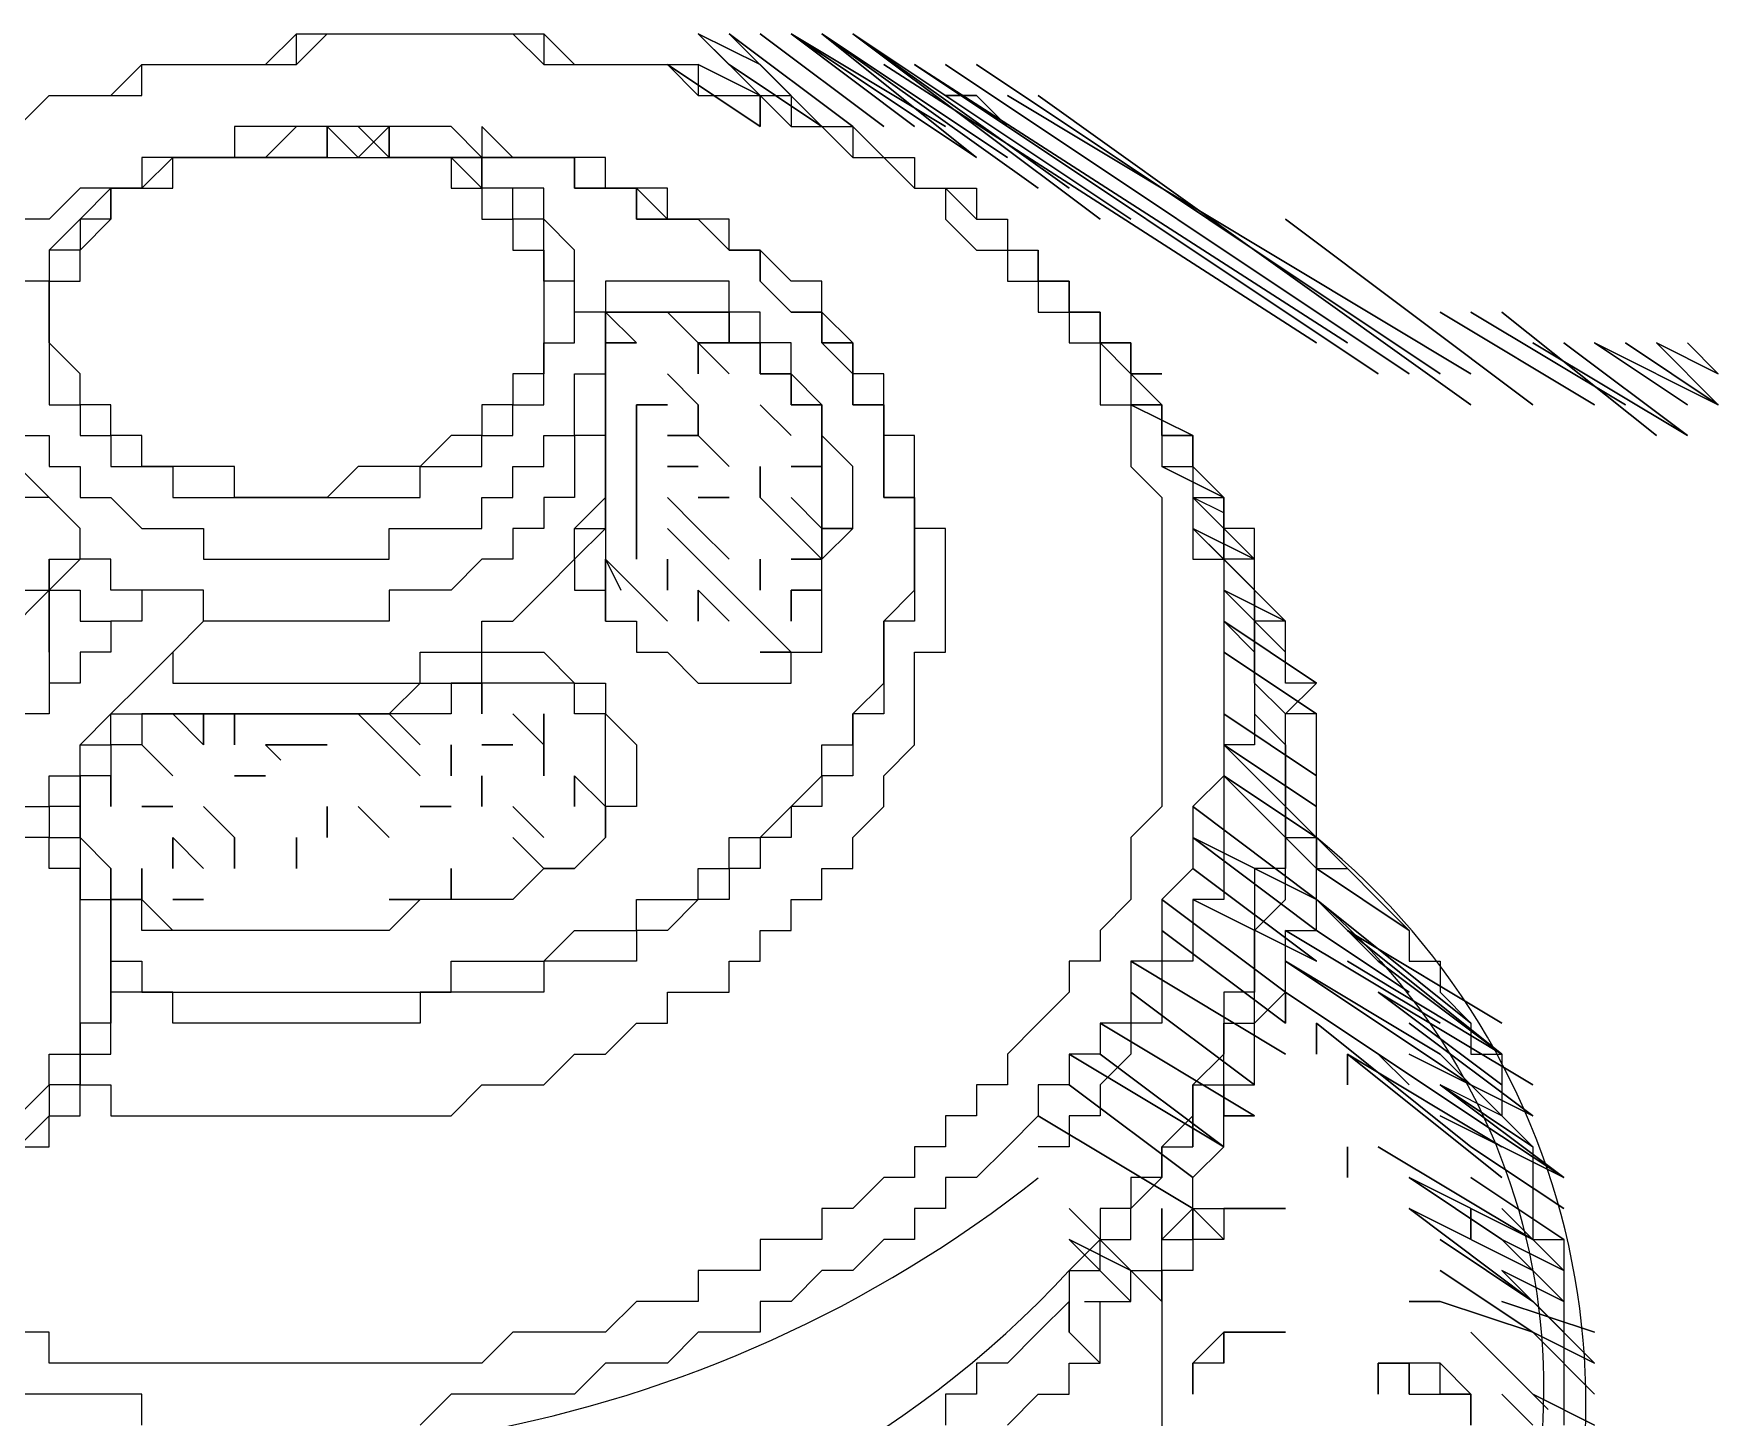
# Model space of a CAD drawing. Header units: millimetres. Extents: x 3050 to 430575, y -569542 to 36130.
# Drawn here: x 313782 to 313878.8, y -471153.7 to -471074.2 of the extents above; entities that cross this region are included whole.
import ezdxf

# ---------------------------------------------------------------- set-up
doc = ezdxf.new("R2010")
doc.units = ezdxf.units.MM
doc.layers.add('PDF _Геометрия', color=7, linetype='Continuous')

# ---------------------------------------------------------------- blocks, each defined once
blk = doc.blocks.new('ТХ3 4 этаж')
at = {"layer": 'PDF _Геометрия', "color": 5, "lineweight": 0}
for points in [[(44029.76, -58110.49), (44033.32, -58106.93), (44036.87, -58106.93), (44040.42, -58106.93), (44043.97, -58106.93), (44043.97, -58103.38), (44047.52, -58103.38), (44051.07, -58103.38), (44054.63, -58103.38), (44058.18, -58103.38), (44061.73, -58103.38), (44061.73, -58099.83), (44065.28, -58099.83), (44068.83, -58099.83), (44072.38, -58099.83), (44075.94, -58099.83), (44079.49, -58099.83), (44083.04, -58099.83), (44086.59, -58099.83), (44090.14, -58099.83), (44090.14, -58103.38), (44093.69, -58103.38), (44097.25, -58103.38), (44100.8, -58103.38), (44104.35, -58103.38), (44107.9, -58103.38), (44107.9, -58106.93), (44111.45, -58106.93), (44115, -58106.93), (44118.56, -58106.93), (44118.56, -58110.49), (44122.11, -58110.49), (44125.66, -58110.49), (44125.66, -58114.04), (44129.21, -58114.04), (44132.76, -58114.04), (44132.76, -58117.59), (44136.31, -58117.59), (44139.87, -58117.59), (44139.87, -58121.14), (44143.42, -58121.14), (44143.42, -58124.69), (44146.97, -58124.69), (44146.97, -58128.25), (44150.52, -58128.25), (44150.52, -58131.8), (44154.07, -58131.8), (44154.07, -58135.35), (44157.62, -58135.35), (44157.62, -58138.9), (44161.18, -58142.45), (44161.18, -58146), (44164.73, -58146), (44164.73, -58149.56), (44164.73, -58153.11), (44168.28, -58153.11), (44168.28, -58167.31), (44171.83, -58170.87), (44171.83, -58174.42), (44171.83, -58177.97), (44171.83, -58181.52), (44168.28, -58181.52), (44168.28, -58185.07), (44168.28, -58188.62), (44168.28, -58192.18), (44168.28, -58195.73), (44168.28, -58199.28), (44164.73, -58199.28), (44164.73, -58202.83), (44164.73, -58206.38), (44161.18, -58206.38), (44161.18, -58209.93), (44161.18, -58213.49), (44157.62, -58213.49), (44157.62, -58217.04), (44154.07, -58220.59), (44154.07, -58224.14), (44150.52, -58224.14), (44150.52, -58227.69), (44146.97, -58227.69)], [(44029.76, -58110.49), (44033.32, -58106.93), (44036.87, -58106.93), (44040.42, -58106.93), (44043.97, -58106.93), (44043.97, -58103.38), (44047.52, -58103.38), (44051.07, -58103.38), (44054.63, -58103.38), (44058.18, -58103.38), (44061.73, -58099.83), (44065.28, -58099.83), (44068.83, -58099.83), (44072.38, -58099.83), (44075.94, -58099.83), (44079.49, -58099.83), (44083.04, -58099.83), (44086.59, -58099.83), (44090.14, -58099.83), (44093.69, -58103.38), (44097.25, -58103.38), (44100.8, -58103.38), (44104.35, -58103.38), (44107.9, -58103.38), (44107.9, -58106.93), (44111.45, -58106.93), (44115, -58106.93), (44118.56, -58106.93), (44118.56, -58110.49), (44122.11, -58110.49), (44125.66, -58110.49), (44129.21, -58114.04), (44132.76, -58114.04), (44132.76, -58117.59), (44136.31, -58117.59), (44139.87, -58121.14), (44143.42, -58121.14), (44143.42, -58124.69), (44146.97, -58124.69), (44146.97, -58128.25), (44150.52, -58128.25), (44150.52, -58131.8), (44154.07, -58131.8), (44154.07, -58135.35), (44157.62, -58135.35), (44157.62, -58138.9), (44157.62, -58142.45), (44161.18, -58142.45), (44161.18, -58146), (44161.18, -58149.56), (44164.73, -58149.56), (44164.73, -58153.11), (44164.73, -58156.66), (44164.73, -58160.21), (44168.28, -58160.21), (44168.28, -58163.76), (44168.28, -58167.31), (44168.28, -58170.87), (44168.28, -58174.42), (44168.28, -58177.97), (44168.28, -58181.52), (44168.28, -58185.07), (44164.73, -58188.62), (44164.73, -58192.18), (44164.73, -58195.73), (44161.18, -58199.28), (44161.18, -58202.83), (44161.18, -58206.38), (44157.62, -58206.38), (44157.62, -58209.93), (44157.62, -58213.49), (44154.07, -58213.49), (44154.07, -58217.04), (44150.52, -58217.04), (44150.52, -58220.59), (44146.97, -58220.59), (44146.97, -58224.14), (44143.42, -58227.69), (44139.87, -58231.24), (44136.31, -58231.24), (44136.31, -58234.8), (44132.76, -58234.8), (44132.76, -58238.35), (44129.21, -58238.35), (44125.66, -58241.9), (44122.11, -58241.9), (44118.56, -58245.45), (44115, -58245.45), (44115, -58249), (44111.45, -58249), (44107.9, -58249), (44104.35, -58252.55), (44100.8, -58252.55), (44097.25, -58252.55), (44093.69, -58256.11), (44090.14, -58256.11), (44086.59, -58256.11), (44083.04, -58256.11), (44079.49, -58256.11), (44075.94, -58259.66)], [(44043.97, -58259.66), (44043.97, -58256.11), (44040.42, -58256.11), (44036.87, -58256.11), (44033.32, -58256.11), (44029.76, -58256.11)], [(44029.76, -58110.49), (44033.32, -58106.93), (44036.87, -58106.93), (44040.42, -58106.93), (44043.97, -58103.38), (44047.52, -58103.38), (44051.07, -58103.38), (44054.63, -58103.38), (44058.18, -58103.38), (44061.73, -58103.38), (44065.28, -58099.83), (44068.83, -58099.83), (44072.38, -58099.83), (44075.94, -58099.83), (44079.49, -58099.83), (44083.04, -58099.83), (44086.59, -58099.83), (44090.14, -58103.38), (44093.69, -58103.38), (44097.25, -58103.38), (44100.8, -58103.38), (44104.35, -58103.38), (44107.9, -58106.93), (44111.45, -58106.93), (44115, -58106.93), (44118.56, -58110.49), (44122.11, -58110.49), (44125.66, -58114.04), (44129.21, -58114.04), (44132.76, -58117.59), (44136.31, -58117.59), (44136.31, -58121.14), (44139.87, -58124.69), (44143.42, -58124.69), (44143.42, -58128.25), (44146.97, -58128.25), (44146.97, -58131.8), (44150.52, -58131.8), (44150.52, -58135.35), (44154.07, -58135.35), (44154.07, -58138.9), (44154.07, -58142.45), (44157.62, -58142.45), (44157.62, -58146), (44157.62, -58149.56), (44161.18, -58153.11), (44161.18, -58156.66), (44161.18, -58160.21), (44161.18, -58163.76), (44161.18, -58167.31), (44161.18, -58170.87), (44161.18, -58174.42), (44161.18, -58177.97), (44161.18, -58181.52), (44161.18, -58185.07), (44161.18, -58188.62), (44157.62, -58192.18), (44157.62, -58195.73), (44157.62, -58199.28), (44154.07, -58202.83), (44154.07, -58206.38), (44150.52, -58206.38), (44150.52, -58209.93), (44146.97, -58213.49), (44143.42, -58217.04), (44143.42, -58220.59), (44139.87, -58220.59), (44139.87, -58224.14), (44136.31, -58224.14), (44136.31, -58227.69), (44132.76, -58227.69), (44132.76, -58231.24), (44129.21, -58231.24), (44125.66, -58234.8), (44122.11, -58234.8), (44122.11, -58238.35), (44118.56, -58238.35), (44115, -58238.35), (44115, -58241.9), (44111.45, -58241.9), (44107.9, -58241.9), (44107.9, -58245.45), (44104.35, -58245.45), (44100.8, -58245.45), (44097.25, -58249), (44093.69, -58249), (44090.14, -58249), (44086.59, -58249), (44083.04, -58252.55), (44079.49, -58252.55), (44075.94, -58252.55), (44072.38, -58252.55), (44068.83, -58252.55), (44065.28, -58252.55), (44061.73, -58252.55), (44058.18, -58252.55), (44054.63, -58252.55), (44051.07, -58252.55), (44047.52, -58252.55), (44043.97, -58252.55), (44040.42, -58252.55), (44036.87, -58252.55), (44033.32, -58252.55), (44033.32, -58249), (44029.76, -58249)], [(44107.9, -58099.83), (44115, -58106.93), (44107.9, -58099.83)], [(44107.9, -58099.83), (44115, -58103.38), (44107.9, -58099.83)], [(44107.9, -58099.83), (44111.45, -58103.38), (44107.9, -58099.83)], [(44111.45, -58099.83), (44122.11, -58110.49), (44111.45, -58099.83)], [(44111.45, -58099.83), (44125.66, -58110.49), (44111.45, -58099.83)], [(44115, -58099.83), (44129.21, -58110.49), (44115, -58099.83)], [(44115, -58099.83), (44129.21, -58110.49), (44115, -58099.83)], [(44118.56, -58099.83), (44132.76, -58110.49), (44118.56, -58099.83)], [(44118.56, -58099.83), (44136.31, -58110.49), (44118.56, -58099.83)], [(44118.56, -58099.83), (44136.31, -58110.49), (44118.56, -58099.83)], [(44122.11, -58099.83), (44139.87, -58114.04), (44122.11, -58099.83)], [(44122.11, -58099.83), (44143.42, -58114.04), (44122.11, -58099.83)], [(44122.11, -58099.83), (44143.42, -58114.04), (44122.11, -58099.83)], [(44122.11, -58099.83), (44146.97, -58117.59), (44122.11, -58099.83)], [(44125.66, -58099.83), (44150.52, -58117.59), (44125.66, -58099.83)], [(44125.66, -58099.83), (44154.07, -58121.14), (44125.66, -58099.83)], [(44125.66, -58099.83), (44157.62, -58121.14), (44125.66, -58099.83)], [(44104.35, -58103.38), (44115, -58110.49), (44104.35, -58103.38)], [(44104.35, -58103.38), (44115, -58110.49), (44104.35, -58103.38)], [(44107.9, -58103.38), (44115, -58106.93), (44107.9, -58103.38)], [(44111.45, -58103.38), (44122.11, -58110.49), (44111.45, -58103.38)], [(44115, -58103.38), (44122.11, -58110.49), (44115, -58103.38)], [(44129.21, -58103.38), (44178.94, -58135.35), (44129.21, -58103.38)], [(44132.76, -58103.38), (44182.49, -58135.35), (44132.76, -58103.38)], [(44132.76, -58103.38), (44186.04, -58138.9), (44132.76, -58103.38)], [(44136.31, -58103.38), (44189.59, -58138.9), (44136.31, -58103.38)], [(44136.31, -58103.38), (44189.59, -58138.9), (44136.31, -58103.38)], [(44139.87, -58103.38), (44193.14, -58138.9), (44139.87, -58103.38)], [(44115, -58106.93), (44118.56, -58110.49), (44115, -58106.93)], [(44115, -58106.93), (44118.56, -58110.49), (44115, -58106.93)], [(44136.31, -58106.93), (44139.87, -58106.93), (44136.31, -58106.93)], [(44139.87, -58106.93), (44143.42, -58110.49), (44139.87, -58106.93)], [(44143.42, -58106.93), (44196.69, -58138.9), (44143.42, -58106.93)], [(44146.97, -58106.93), (44196.69, -58142.45), (44146.97, -58106.93)], [(44040.42, -58206.38), (44043.97, -58206.38), (44043.97, -58209.93), (44079.49, -58209.93), (44079.49, -58206.38), (44083.04, -58206.38), (44086.59, -58206.38), (44090.14, -58206.38), (44093.69, -58202.83), (44097.25, -58202.83), (44100.8, -58202.83), (44100.8, -58199.28), (44104.35, -58199.28), (44107.9, -58199.28), (44107.9, -58195.73), (44111.45, -58195.73), (44111.45, -58192.18), (44115, -58192.18), (44118.56, -58188.62), (44122.11, -58185.07), (44122.11, -58181.52), (44125.66, -58181.52), (44125.66, -58177.97), (44129.21, -58174.42), (44129.21, -58170.87), (44129.21, -58167.31), (44132.76, -58163.76), (44132.76, -58160.21), (44132.76, -58156.66), (44132.76, -58153.11), (44129.21, -58153.11), (44129.21, -58149.56), (44129.21, -58146), (44129.21, -58142.45), (44125.66, -58142.45), (44125.66, -58138.9), (44122.11, -58135.35), (44122.11, -58131.8), (44118.56, -58131.8), (44115, -58128.25), (44115, -58124.69), (44111.45, -58124.69), (44107.9, -58121.14), (44104.35, -58121.14), (44100.8, -58121.14), (44100.8, -58117.59), (44097.25, -58117.59), (44093.69, -58117.59), (44093.69, -58114.04), (44090.14, -58114.04), (44086.59, -58114.04), (44083.04, -58114.04), (44079.49, -58114.04), (44075.94, -58114.04), (44072.38, -58114.04), (44072.38, -58110.49), (44068.83, -58114.04), (44065.28, -58110.49), (44065.28, -58114.04), (44065.28, -58110.49), (44065.28, -58114.04), (44061.73, -58114.04), (44058.18, -58114.04), (44054.63, -58114.04), (44051.07, -58114.04), (44047.52, -58114.04), (44043.97, -58114.04), (44043.97, -58117.59), (44040.42, -58117.59), (44036.87, -58117.59), (44033.32, -58121.14), (44029.76, -58121.14)], [(44043.97, -58117.59), (44040.42, -58117.59), (44036.87, -58121.14), (44033.32, -58124.69), (44033.32, -58128.25), (44029.76, -58128.25)], [(44029.76, -58146), (44033.32, -58146), (44033.32, -58149.56), (44036.87, -58149.56), (44036.87, -58153.11), (44040.42, -58153.11), (44043.97, -58156.66), (44047.52, -58156.66), (44051.07, -58156.66), (44051.07, -58160.21), (44054.63, -58160.21), (44058.18, -58160.21), (44061.73, -58160.21), (44065.28, -58160.21), (44068.83, -58160.21), (44072.38, -58160.21), (44072.38, -58156.66), (44075.94, -58156.66), (44079.49, -58156.66), (44083.04, -58156.66), (44083.04, -58153.11), (44086.59, -58153.11), (44086.59, -58149.56), (44090.14, -58149.56), (44090.14, -58146), (44093.69, -58146), (44093.69, -58142.45), (44093.69, -58138.9), (44097.25, -58138.9), (44097.25, -58135.35), (44097.25, -58131.8), (44093.69, -58131.8), (44093.69, -58128.25), (44093.69, -58124.69), (44090.14, -58121.14), (44090.14, -58117.59), (44086.59, -58117.59), (44083.04, -58117.59), (44083.04, -58114.04), (44079.49, -58114.04), (44075.94, -58114.04), (44072.38, -58114.04), (44072.38, -58110.49), (44068.83, -58110.49)], [(44036.87, -58220.59), (44040.42, -58220.59), (44040.42, -58224.14), (44079.49, -58224.14), (44083.04, -58220.59), (44086.59, -58220.59), (44090.14, -58220.59), (44093.69, -58217.04), (44097.25, -58217.04), (44100.8, -58213.49), (44104.35, -58213.49), (44104.35, -58209.93), (44107.9, -58209.93), (44111.45, -58209.93), (44111.45, -58206.38), (44115, -58206.38), (44115, -58202.83), (44118.56, -58202.83), (44118.56, -58199.28), (44122.11, -58199.28), (44122.11, -58195.73), (44125.66, -58195.73), (44125.66, -58192.18), (44129.21, -58188.62), (44129.21, -58185.07), (44132.76, -58181.52), (44132.76, -58177.97), (44132.76, -58174.42), (44132.76, -58170.87), (44136.31, -58170.87), (44136.31, -58167.31), (44136.31, -58163.76), (44136.31, -58160.21), (44136.31, -58156.66), (44132.76, -58156.66), (44132.76, -58153.11), (44132.76, -58149.56), (44132.76, -58146), (44129.21, -58146), (44129.21, -58142.45), (44129.21, -58138.9), (44125.66, -58138.9), (44125.66, -58135.35), (44122.11, -58131.8), (44122.11, -58128.25), (44118.56, -58128.25), (44115, -58124.69), (44111.45, -58124.69), (44111.45, -58121.14), (44107.9, -58121.14), (44104.35, -58121.14), (44104.35, -58117.59), (44100.8, -58117.59), (44097.25, -58117.59), (44097.25, -58114.04), (44093.69, -58114.04), (44090.14, -58114.04), (44086.59, -58114.04), (44083.04, -58110.49), (44083.04, -58114.04), (44079.49, -58110.49), (44075.94, -58110.49), (44072.38, -58110.49), (44068.83, -58110.49), (44065.28, -58110.49), (44061.73, -58110.49), (44058.18, -58114.04), (44054.63, -58114.04), (44058.18, -58114.04), (44061.73, -58114.04), (44065.28, -58114.04), (44065.28, -58110.49), (44065.28, -58114.04), (44065.28, -58110.49), (44068.83, -58114.04), (44072.38, -58110.49), (44072.38, -58114.04), (44075.94, -58114.04), (44079.49, -58114.04), (44083.04, -58114.04), (44086.59, -58114.04), (44090.14, -58114.04), (44093.69, -58114.04), (44093.69, -58117.59), (44097.25, -58117.59), (44100.8, -58117.59), (44104.35, -58121.14), (44107.9, -58121.14), (44111.45, -58124.69), (44115, -58124.69), (44115, -58128.25), (44118.56, -58131.8), (44122.11, -58131.8), (44122.11, -58135.35), (44125.66, -58135.35), (44125.66, -58138.9), (44125.66, -58142.45), (44129.21, -58142.45), (44129.21, -58146), (44129.21, -58149.56), (44129.21, -58153.11), (44132.76, -58153.11), (44132.76, -58156.66), (44132.76, -58160.21), (44132.76, -58163.76), (44132.76, -58167.31), (44129.21, -58167.31), (44129.21, -58170.87), (44129.21, -58174.42), (44129.21, -58177.97), (44125.66, -58177.97), (44125.66, -58181.52), (44125.66, -58185.07), (44122.11, -58185.07), (44122.11, -58188.62), (44118.56, -58188.62), (44118.56, -58192.18), (44115, -58192.18), (44115, -58195.73), (44111.45, -58195.73), (44111.45, -58199.28), (44107.9, -58199.28), (44104.35, -58202.83), (44100.8, -58202.83), (44100.8, -58206.38), (44097.25, -58206.38), (44093.69, -58206.38), (44090.14, -58206.38), (44090.14, -58209.93), (44086.59, -58209.93), (44083.04, -58209.93), (44079.49, -58209.93), (44075.94, -58209.93), (44075.94, -58213.49), (44072.38, -58213.49), (44068.83, -58213.49), (44065.28, -58213.49), (44061.73, -58213.49), (44058.18, -58213.49), (44054.63, -58213.49), (44051.07, -58213.49), (44047.52, -58213.49), (44047.52, -58209.93), (44043.97, -58209.93), (44040.42, -58209.93)], [(44068.83, -58114.04), (44072.38, -58110.49), (44068.83, -58114.04)], [(44075.94, -58114.04), (44079.49, -58114.04), (44075.94, -58114.04)], [(44090.14, -58121.14), (44093.69, -58124.69), (44090.14, -58121.14)], [(44175.38, -58121.14), (44203.8, -58142.45), (44175.38, -58121.14)], [(44143.42, -58259.66), (44146.97, -58256.11), (44150.52, -58256.11), (44150.52, -58252.55), (44154.07, -58252.55), (44154.07, -58249), (44154.07, -58245.45), (44157.62, -58245.45), (44157.62, -58241.9), (44161.18, -58241.9), (44161.18, -58238.35), (44164.73, -58234.8), (44164.73, -58231.24), (44168.28, -58227.69), (44168.28, -58224.14), (44168.28, -58220.59), (44171.83, -58220.59), (44171.83, -58217.04), (44171.83, -58213.49), (44175.38, -58209.93), (44175.38, -58206.38), (44175.38, -58202.83), (44178.94, -58202.83), (44178.94, -58199.28), (44178.94, -58195.73), (44178.94, -58192.18), (44178.94, -58188.62), (44178.94, -58185.07), (44178.94, -58181.52), (44178.94, -58177.97), (44175.38, -58177.97), (44178.94, -58174.42), (44175.38, -58174.42), (44175.38, -58170.87), (44175.38, -58167.31), (44171.83, -58167.31), (44171.83, -58163.76), (44171.83, -58160.21), (44171.83, -58156.66), (44168.28, -58156.66), (44168.28, -58153.11), (44164.73, -58149.56), (44164.73, -58146), (44161.18, -58146), (44161.18, -58142.45), (44157.62, -58138.9), (44157.62, -58135.35), (44154.07, -58135.35), (44154.07, -58131.8), (44150.52, -58131.8), (44150.52, -58128.25), (44146.97, -58128.25)], [(44097.25, -58138.9), (44097.25, -58131.8), (44111.45, -58131.8), (44111.45, -58135.35), (44115, -58135.35), (44115, -58138.9), (44118.56, -58138.9), (44118.56, -58142.45), (44122.11, -58142.45), (44122.11, -58146), (44122.11, -58149.56), (44122.11, -58153.11), (44122.11, -58156.66), (44125.66, -58156.66), (44122.11, -58156.66), (44122.11, -58160.21), (44125.66, -58156.66), (44125.66, -58153.11), (44125.66, -58149.56), (44122.11, -58146), (44122.11, -58142.45), (44118.56, -58138.9), (44118.56, -58135.35), (44115, -58135.35), (44115, -58131.8), (44111.45, -58131.8), (44111.45, -58128.25), (44107.9, -58128.25), (44104.35, -58128.25), (44100.8, -58128.25), (44097.25, -58128.25), (44097.25, -58131.8), (44097.25, -58135.35), (44097.25, -58138.9), (44097.25, -58142.45), (44097.25, -58146), (44097.25, -58149.56), (44097.25, -58153.11), (44093.69, -58156.66), (44097.25, -58156.66), (44093.69, -58160.21), (44093.69, -58163.76), (44097.25, -58163.76), (44097.25, -58167.31), (44097.25, -58163.76), (44097.25, -58160.21), (44099.02, -58163.76)], [(44146.97, -58128.25), (44150.52, -58128.25), (44146.97, -58128.25)], [(44104.35, -58131.8), (44107.9, -58135.35), (44104.35, -58131.8)], [(44150.52, -58131.8), (44154.07, -58131.8), (44150.52, -58131.8)], [(44193.14, -58131.8), (44210.9, -58142.45), (44193.14, -58131.8)], [(44196.69, -58131.8), (44214.45, -58142.45), (44196.69, -58131.8)], [(44200.25, -58131.8), (44218, -58146), (44200.25, -58131.8)], [(44047.52, -58170.87), (44047.52, -58174.42), (44075.94, -58174.42), (44075.94, -58170.87), (44079.49, -58170.87), (44083.04, -58170.87), (44083.04, -58167.31), (44086.59, -58167.31), (44090.14, -58163.76), (44093.69, -58160.21), (44093.69, -58156.66), (44097.25, -58156.66), (44097.25, -58153.11), (44097.25, -58149.56), (44097.25, -58135.35), (44097.25, -58146), (44093.69, -58146), (44093.69, -58153.11), (44090.14, -58153.11), (44090.14, -58156.66), (44086.59, -58156.66), (44086.59, -58160.21), (44083.04, -58160.21), (44079.49, -58163.76), (44075.94, -58163.76), (44072.38, -58163.76), (44072.38, -58167.31), (44068.83, -58167.31), (44065.28, -58167.31), (44061.73, -58167.31), (44058.18, -58167.31), (44054.63, -58167.31), (44051.07, -58167.31)], [(44097.25, -58135.35), (44100.8, -58135.35), (44097.25, -58135.35)], [(44107.9, -58135.35), (44107.9, -58138.9), (44107.9, -58135.35)], [(44107.9, -58135.35), (44111.45, -58138.9), (44107.9, -58135.35)], [(44154.07, -58135.35), (44157.62, -58138.9), (44154.07, -58135.35)], [(44203.8, -58135.35), (44221.56, -58146), (44203.8, -58135.35)], [(44207.35, -58135.35), (44221.56, -58146), (44207.35, -58135.35)], [(44210.9, -58135.35), (44221.56, -58142.45), (44210.9, -58135.35)], [(44210.9, -58135.35), (44225.11, -58142.45), (44210.9, -58135.35)], [(44214.45, -58135.35), (44225.11, -58142.45), (44214.45, -58135.35)], [(44218, -58135.35), (44225.11, -58142.45), (44218, -58135.35)], [(44218, -58135.35), (44225.11, -58138.9), (44218, -58135.35)], [(44221.56, -58135.35), (44225.11, -58138.9), (44221.56, -58135.35)], [(44097.25, -58138.9), (44097.25, -58142.45), (44097.25, -58138.9)], [(44104.35, -58138.9), (44107.9, -58142.45), (44104.35, -58138.9)], [(44157.62, -58138.9), (44161.18, -58142.45), (44157.62, -58138.9)], [(44107.9, -58142.45), (44107.9, -58146), (44107.9, -58142.45)], [(44115, -58142.45), (44118.56, -58146), (44115, -58142.45)], [(44115, -58142.45), (44118.56, -58146), (44115, -58142.45)], [(44157.62, -58142.45), (44164.73, -58146), (44157.62, -58142.45)], [(44100.8, -58146), (44100.8, -58149.56), (44100.8, -58146)], [(44104.35, -58146), (44107.9, -58146), (44104.35, -58146)], [(44107.9, -58146), (44111.45, -58149.56), (44107.9, -58146)], [(44033.32, -58153.11), (44029.76, -58149.56)], [(44104.35, -58149.56), (44107.9, -58149.56), (44104.35, -58149.56)], [(44115, -58149.56), (44115, -58153.11), (44115, -58149.56)], [(44118.56, -58149.56), (44122.11, -58149.56), (44118.56, -58149.56)], [(44161.18, -58149.56), (44168.28, -58153.11), (44161.18, -58149.56)], [(44164.73, -58149.56), (44168.28, -58153.11), (44164.73, -58149.56)], [(44036.87, -58160.21), (44012.01, -58185.07)], [(44029.76, -58163.76), (44033.32, -58163.76), (44033.32, -58160.21), (44036.87, -58160.21), (44036.87, -58156.66), (44033.32, -58153.11), (44029.76, -58153.11)], [(44104.35, -58153.11), (44107.9, -58156.66), (44104.35, -58153.11)], [(44115, -58153.11), (44118.56, -58156.66), (44115, -58153.11)], [(44118.56, -58153.11), (44122.11, -58156.66), (44118.56, -58153.11)], [(44164.73, -58153.11), (44171.83, -58160.21), (44164.73, -58153.11)], [(44168.28, -58154.88), (44164.73, -58153.11), (44164.73, -58153.11), (44164.73, -58153.11)], [(44164.73, -58153.11), (44168.28, -58156.66), (44164.73, -58153.11)], [(44043.97, -58163.76), (44040.42, -58163.76), (44040.42, -58160.21), (44036.87, -58160.21), (44036.87, -58156.66)], [(44100.8, -58156.66), (44100.8, -58160.21), (44100.8, -58156.66)], [(44104.35, -58156.66), (44107.9, -58160.21), (44104.35, -58156.66)], [(44107.9, -58156.66), (44111.45, -58160.21), (44107.9, -58156.66)], [(44118.56, -58156.66), (44122.11, -58160.21), (44118.56, -58156.66)], [(44164.73, -58156.66), (44171.83, -58163.76), (44164.73, -58156.66)], [(44168.28, -58160.21), (44164.73, -58156.66), (44164.73, -58156.66), (44164.73, -58156.66)], [(44164.73, -58156.66), (44171.83, -58160.21), (44164.73, -58156.66)], [(44033.32, -58167.31), (44033.32, -58170.87), (44033.32, -58160.21), (44033.32, -58163.76), (44036.87, -58163.76), (44036.87, -58167.31), (44040.42, -58167.31)], [(44097.25, -58160.21), (44100.8, -58163.76), (44097.25, -58160.21)], [(44104.35, -58160.21), (44104.35, -58163.76), (44104.35, -58160.21)], [(44107.9, -58160.21), (44111.45, -58163.76), (44107.9, -58160.21)], [(44107.9, -58160.21), (44111.45, -58163.76), (44107.9, -58160.21)], [(44115, -58160.21), (44115, -58163.76), (44115, -58160.21)], [(44118.56, -58160.21), (44122.11, -58160.21), (44118.56, -58160.21)], [(44168.28, -58160.21), (44175.38, -58167.31), (44168.28, -58160.21)], [(44029.76, -58188.62), (44033.32, -58188.62), (44033.32, -58185.07), (44036.87, -58185.07), (44036.87, -58181.52), (44040.42, -58177.97), (44043.97, -58174.42), (44047.52, -58170.87), (44051.07, -58167.31), (44051.07, -58163.76), (44047.52, -58163.76), (44043.97, -58163.76), (44043.97, -58167.31), (44040.42, -58167.31), (44040.42, -58170.87), (44036.87, -58170.87), (44036.87, -58174.42), (44033.32, -58174.42), (44033.32, -58177.97), (44029.76, -58177.97)], [(44033.32, -58163.76), (44033.32, -58177.97), (44029.76, -58177.97), (44026.21, -58181.52), (44022.66, -58181.52)], [(44100.8, -58163.76), (44104.35, -58167.31), (44100.8, -58163.76)], [(44107.9, -58163.76), (44107.9, -58167.31), (44107.9, -58163.76)], [(44107.9, -58163.76), (44111.45, -58167.31), (44107.9, -58163.76)], [(44111.45, -58163.76), (44115, -58167.31), (44111.45, -58163.76)], [(44168.28, -58163.76), (44175.38, -58170.87), (44168.28, -58163.76)], [(44115, -58167.31), (44118.56, -58170.87), (44115, -58167.31)], [(44168.28, -58167.31), (44178.94, -58174.42), (44168.28, -58167.31)], [(44168.28, -58167.31), (44178.94, -58174.42), (44168.28, -58167.31)], [(44036.87, -58188.62), (44036.87, -58181.52), (44040.42, -58181.52), (44040.42, -58177.97), (44043.97, -58177.97), (44047.52, -58177.97), (44051.07, -58177.97), (44054.63, -58177.97), (44058.18, -58177.97), (44061.73, -58177.97), (44065.28, -58177.97), (44068.83, -58177.97), (44072.38, -58177.97), (44075.94, -58174.42), (44079.49, -58174.42), (44083.04, -58174.42), (44083.04, -58170.87), (44086.59, -58170.87), (44090.14, -58170.87), (44093.69, -58174.42), (44097.25, -58174.42), (44097.25, -58177.97), (44100.8, -58181.52), (44100.8, -58185.07), (44100.8, -58188.62), (44097.25, -58188.62), (44097.25, -58192.18), (44093.69, -58195.73), (44090.14, -58195.73), (44086.59, -58199.28), (44083.04, -58199.28), (44079.49, -58199.28), (44075.94, -58199.28), (44072.38, -58202.83), (44068.83, -58202.83), (44065.28, -58202.83), (44061.73, -58202.83), (44058.18, -58202.83), (44054.63, -58202.83), (44051.07, -58202.83), (44047.52, -58202.83), (44043.97, -58202.83), (44043.97, -58199.28), (44040.42, -58199.28)], [(44115, -58170.87), (44118.56, -58170.87), (44115, -58170.87)], [(44168.28, -58170.87), (44178.94, -58177.97), (44168.28, -58170.87)], [(44168.28, -58170.87), (44178.94, -58177.97), (44168.28, -58170.87)], [(44090.14, -58195.73), (44093.69, -58195.73), (44097.25, -58192.18), (44097.25, -58177.97), (44093.69, -58177.97), (44093.69, -58174.42), (44090.14, -58174.42), (44086.59, -58174.42), (44083.04, -58174.42), (44079.49, -58174.42), (44079.49, -58177.97), (44075.94, -58177.97), (44072.38, -58177.97), (44068.83, -58177.97), (44065.28, -58177.97), (44061.73, -58177.97), (44058.18, -58177.97), (44054.63, -58177.97), (44051.07, -58177.97), (44047.52, -58177.97), (44043.97, -58177.97), (44043.97, -58181.52), (44040.42, -58181.52), (44040.42, -58185.07), (44036.87, -58185.07), (44036.87, -58188.62), (44036.87, -58192.18)], [(44083.04, -58174.42), (44083.04, -58177.97), (44083.04, -58174.42)], [(44047.52, -58177.97), (44051.07, -58181.52), (44047.52, -58177.97)], [(44051.07, -58177.97), (44051.07, -58181.52), (44051.07, -58177.97)], [(44054.63, -58177.97), (44054.63, -58181.52), (44054.63, -58177.97)], [(44068.83, -58177.97), (44072.38, -58181.52), (44068.83, -58177.97)], [(44072.38, -58177.97), (44075.94, -58181.52), (44072.38, -58177.97)], [(44086.59, -58177.97), (44090.14, -58181.52), (44086.59, -58177.97)], [(44168.28, -58177.97), (44178.94, -58185.07), (44168.28, -58177.97)], [(44168.28, -58177.97), (44178.94, -58185.07), (44168.28, -58177.97)], [(44043.97, -58181.52), (44047.52, -58185.07), (44043.97, -58181.52)], [(44059.95, -58183.3), (44058.18, -58181.52), (44058.18, -58181.52), (44058.18, -58181.52)], [(44058.18, -58181.52), (44061.73, -58181.52), (44058.18, -58181.52)], [(44072.38, -58181.52), (44075.94, -58185.07), (44072.38, -58181.52)], [(44083.04, -58181.52), (44086.59, -58181.52), (44083.04, -58181.52)], [(44090.14, -58181.52), (44090.14, -58185.07), (44090.14, -58181.52)], [(44168.28, -58181.52), (44178.94, -58192.18), (44168.28, -58181.52)], [(44173.61, -58186.85), (44168.28, -58181.52), (44168.28, -58181.52), (44168.28, -58181.52)], [(44168.28, -58181.52), (44178.94, -58188.62), (44168.28, -58181.52)], [(44040.42, -58185.07), (44040.42, -58188.62), (44040.42, -58185.07)], [(44054.63, -58185.07), (44058.18, -58185.07), (44054.63, -58185.07)], [(44083.04, -58185.07), (44083.04, -58188.62), (44083.04, -58185.07)], [(44093.69, -58185.07), (44093.69, -58188.62), (44093.69, -58185.07)], [(44093.69, -58185.07), (44097.25, -58188.62), (44093.69, -58185.07)], [(44168.28, -58185.07), (44178.94, -58195.73), (44168.28, -58185.07)], [(44173.61, -58190.4), (44168.28, -58185.07), (44168.28, -58185.07), (44168.28, -58185.07)], [(44168.28, -58185.07), (44178.94, -58192.18), (44168.28, -58185.07)], [(44029.76, -58224.14), (44033.32, -58220.59), (44033.32, -58217.04), (44036.87, -58217.04), (44036.87, -58213.49), (44036.87, -58209.93), (44036.87, -58206.38), (44036.87, -58202.83), (44036.87, -58199.28), (44036.87, -58195.73), (44033.32, -58195.73), (44033.32, -58192.18), (44029.76, -58192.18)], [(44029.76, -58188.62), (44033.32, -58188.62), (44033.32, -58192.18), (44036.87, -58192.18), (44036.87, -58195.73), (44036.87, -58199.28), (44040.42, -58199.28), (44040.42, -58202.83), (44040.42, -58206.38), (44040.42, -58209.93), (44040.42, -58213.49), (44036.87, -58213.49), (44036.87, -58217.04), (44036.87, -58220.59), (44033.32, -58220.59), (44033.32, -58224.14), (44029.76, -58227.69)], [(44029.76, -58227.69), (44033.32, -58227.69), (44033.32, -58224.14), (44036.87, -58224.14), (44036.87, -58220.59), (44036.87, -58217.04), (44040.42, -58217.04), (44040.42, -58213.49), (44040.42, -58209.93), (44040.42, -58206.38), (44040.42, -58202.83), (44040.42, -58199.28), (44040.42, -58195.73), (44036.87, -58192.18), (44036.87, -58188.62), (44033.32, -58188.62)], [(44051.07, -58188.62), (44054.63, -58192.18), (44051.07, -58188.62)], [(44068.83, -58188.62), (44072.38, -58192.18), (44068.83, -58188.62)], [(44075.94, -58188.62), (44079.49, -58188.62), (44075.94, -58188.62)], [(44086.59, -58188.62), (44090.14, -58192.18), (44086.59, -58188.62)], [(44164.73, -58188.62), (44178.94, -58199.28), (44164.73, -58188.62)], [(44047.52, -58192.18), (44047.52, -58195.73), (44047.52, -58192.18)], [(44047.52, -58192.18), (44051.07, -58195.73), (44047.52, -58192.18)], [(44061.73, -58192.18), (44061.73, -58195.73), (44061.73, -58192.18)], [(44086.59, -58192.18), (44090.14, -58195.73), (44086.59, -58192.18)], [(44175.38, -58192.18), (44178.94, -58192.18), (44178.94, -58195.73), (44182.49, -58195.73), (44186.04, -58199.28), (44189.59, -58202.83), (44189.59, -58206.38), (44193.14, -58206.38), (44193.14, -58209.93), (44196.69, -58213.49), (44196.69, -58217.04), (44200.25, -58217.04), (44200.25, -58220.59), (44200.25, -58224.14), (44203.8, -58227.69), (44203.8, -58231.24), (44203.8, -58234.8), (44203.8, -58238.35), (44207.35, -58238.35), (44207.35, -58241.9), (44207.35, -58245.45), (44207.35, -58249), (44207.35, -58252.55), (44207.35, -58256.11), (44207.35, -58259.66)], [(44164.73, -58192.18), (44178.94, -58202.83), (44164.73, -58192.18)], [(44178.94, -58192.18), (44182.49, -58195.73), (44178.94, -58192.18)], [(44040.42, -58195.73), (44040.42, -58199.28), (44043.97, -58199.28), (44047.52, -58202.83)], [(44079.49, -58195.73), (44079.49, -58199.28), (44079.49, -58195.73)], [(44164.73, -58195.73), (44178.94, -58206.38), (44164.73, -58195.73)], [(44164.73, -58195.73), (44178.94, -58206.38), (44164.73, -58195.73)], [(44164.73, -58195.73), (44178.94, -58206.38), (44164.73, -58195.73)], [(44178.94, -58195.73), (44189.59, -58202.83), (44178.94, -58195.73)], [(44072.38, -58199.28), (44075.94, -58199.28), (44072.38, -58199.28)], [(44161.18, -58199.28), (44175.38, -58209.93), (44161.18, -58199.28)], [(44164.73, -58199.28), (44178.94, -58206.38), (44164.73, -58199.28)], [(44178.94, -58199.28), (44196.69, -58213.49), (44178.94, -58199.28)], [(44178.94, -58199.28), (44186.04, -58206.38), (44178.94, -58199.28)], [(44178.94, -58199.28), (44186.04, -58206.38), (44178.94, -58199.28)], [(44178.94, -58199.28), (44182.49, -58202.83), (44178.94, -58199.28)], [(44178.94, -58199.28), (44182.49, -58202.83), (44178.94, -58199.28)], [(44161.18, -58202.83), (44175.38, -58213.49), (44161.18, -58202.83)], [(44161.18, -58202.83), (44175.38, -58213.49), (44161.18, -58202.83)], [(44175.38, -58202.83), (44193.14, -58213.49), (44175.38, -58202.83)], [(44175.38, -58202.83), (44193.14, -58213.49), (44175.38, -58202.83)], [(44178.94, -58202.83), (44189.59, -58209.93), (44178.94, -58202.83)], [(44178.94, -58202.83), (44189.59, -58209.93), (44178.94, -58202.83)], [(44182.49, -58202.83), (44200.25, -58217.04), (44182.49, -58202.83)], [(44182.49, -58202.83), (44200.25, -58213.49), (44182.49, -58202.83)], [(44157.62, -58206.38), (44175.38, -58217.04), (44157.62, -58206.38)], [(44175.38, -58206.38), (44196.69, -58220.59), (44175.38, -58206.38)], [(44175.38, -58206.38), (44196.69, -58220.59), (44175.38, -58206.38)], [(44186.04, -58213.49), (44175.38, -58206.38), (44175.38, -58206.38), (44175.38, -58206.38)], [(44175.38, -58206.38), (44193.14, -58217.04), (44175.38, -58206.38)], [(44182.49, -58206.38), (44200.25, -58217.04), (44182.49, -58206.38)], [(44186.04, -58206.38), (44200.25, -58217.04), (44186.04, -58206.38)], [(44157.62, -58209.93), (44171.83, -58220.59), (44157.62, -58209.93)], [(44157.62, -58209.93), (44171.83, -58220.59), (44157.62, -58209.93)], [(44175.38, -58209.93), (44175.38, -58213.49), (44175.38, -58209.93)], [(44175.38, -58209.93), (44196.69, -58224.14), (44175.38, -58209.93)], [(44175.38, -58209.93), (44196.69, -58224.14), (44175.38, -58209.93)], [(44186.04, -58209.93), (44203.8, -58220.59), (44186.04, -58209.93)], [(44154.07, -58213.49), (44171.83, -58224.14), (44154.07, -58213.49)], [(44154.07, -58213.49), (44171.83, -58224.14), (44154.07, -58213.49)], [(44178.94, -58213.49), (44196.69, -58227.69), (44178.94, -58213.49)], [(44178.94, -58213.49), (44178.94, -58217.04), (44178.94, -58213.49)], [(44189.59, -58213.49), (44203.8, -58224.14), (44189.59, -58213.49)], [(44150.52, -58217.04), (44168.28, -58227.69), (44150.52, -58217.04)], [(44154.07, -58217.04), (44168.28, -58227.69), (44154.07, -58217.04)], [(44182.49, -58217.04), (44182.49, -58220.59), (44182.49, -58217.04)], [(44182.49, -58217.04), (44200.25, -58231.24), (44182.49, -58217.04)], [(44182.49, -58217.04), (44200.25, -58227.69), (44182.49, -58217.04)], [(44182.49, -58217.04), (44200.25, -58227.69), (44182.49, -58217.04)], [(44186.04, -58217.04), (44189.59, -58220.59), (44186.04, -58217.04)], [(44189.59, -58217.04), (44203.8, -58224.14), (44189.59, -58217.04)], [(44193.14, -58217.04), (44203.8, -58227.69), (44193.14, -58217.04)], [(44150.52, -58220.59), (44164.73, -58231.24), (44150.52, -58220.59)], [(44150.52, -58220.59), (44164.73, -58231.24), (44150.52, -58220.59)], [(44193.14, -58220.59), (44207.35, -58231.24), (44193.14, -58220.59)], [(44200.25, -58224.14), (44193.14, -58220.59), (44193.14, -58220.59), (44193.14, -58220.59)], [(44193.14, -58220.59), (44203.8, -58227.69), (44193.14, -58220.59)], [(44146.97, -58224.14), (44164.73, -58234.8), (44146.97, -58224.14)], [(44146.97, -58224.14), (44164.73, -58234.8), (44146.97, -58224.14)], [(44193.14, -58224.14), (44207.35, -58231.24), (44193.14, -58224.14)], [(44196.69, -58224.14), (44207.35, -58231.24), (44196.69, -58224.14)], [(44182.49, -58227.69), (44182.49, -58231.24), (44182.49, -58227.69)], [(44186.04, -58227.69), (44203.8, -58238.35), (44186.04, -58227.69)], [(44196.69, -58227.69), (44207.35, -58234.8), (44196.69, -58227.69)], [(44196.69, -58227.69), (44207.35, -58234.8), (44196.69, -58227.69)], [(44189.59, -58231.24), (44203.8, -58238.35), (44189.59, -58231.24)], [(44196.69, -58231.24), (44207.35, -58238.35), (44196.69, -58231.24)], [(44150.52, -58234.8), (44157.62, -58241.9), (44150.52, -58234.8)], [(44164.73, -58234.8), (44164.73, -58238.35), (44164.73, -58234.8)], [(44164.73, -58234.8), (44168.28, -58238.35), (44164.73, -58234.8)], [(44189.59, -58234.8), (44203.8, -58245.45), (44189.59, -58234.8)], [(44200.25, -58234.8), (44207.35, -58241.9), (44200.25, -58234.8)], [(44150.52, -58238.35), (44157.62, -58245.45), (44150.52, -58238.35)], [(44150.52, -58238.35), (44157.62, -58241.9), (44150.52, -58238.35)], [(44193.14, -58238.35), (44203.8, -58245.45), (44193.14, -58238.35)], [(44200.25, -58238.35), (44207.35, -58245.45), (44200.25, -58238.35)], [(44157.62, -58241.9), (44161.18, -58245.45), (44161.18, -58273.86)], [(44161.18, -58241.9), (44161.18, -58245.45), (44161.18, -58241.9)], [(44193.14, -58241.9), (44203.8, -58249), (44193.14, -58241.9)], [(44200.25, -58241.9), (44207.35, -58249), (44200.25, -58241.9)], [(44200.25, -58241.9), (44207.35, -58245.45), (44200.25, -58241.9)], [(44152.3, -58245.45), (44152.3, -58245.45), (44154.07, -58245.45), (44154.07, -58245.45)], [(44189.59, -58245.45), (44193.14, -58245.45), (44189.59, -58245.45)], [(44200.25, -58245.45), (44210.9, -58249), (44200.25, -58245.45)], [(44203.8, -58245.45), (44210.9, -58252.55), (44203.8, -58245.45)], [(44168.28, -58249), (44168.28, -58252.55), (44168.28, -58249)], [(44196.69, -58249), (44203.8, -58256.11), (44196.69, -58249)], [(44196.69, -58249), (44203.8, -58256.11), (44196.69, -58249)], [(44203.8, -58249), (44210.9, -58256.11), (44203.8, -58249)], [(44203.8, -58249), (44210.9, -58252.55), (44203.8, -58249)], [(44193.14, -58252.55), (44196.69, -58256.11), (44193.14, -58252.55)], [(44200.25, -58256.11), (44203.8, -58259.66), (44200.25, -58256.11)], [(44200.25, -58256.11), (44203.8, -58259.66), (44200.25, -58256.11)], [(44205.57, -58257.88), (44203.8, -58256.11), (44203.8, -58256.11), (44203.8, -58256.11)], [(44203.8, -58256.11), (44210.9, -58259.66), (44203.8, -58256.11)]]:
    blk.add_lwpolyline(points, dxfattribs=at)
for points in [[(44118.56, -58099.83), (44139.87, -58114.04), (44118.56, -58099.83)], [(44115, -58110.49), (44115, -58106.93)], [(44043.97, -58117.59), (44040.42, -58117.59), (44040.42, -58121.14), (44036.87, -58121.14), (44036.87, -58124.69), (44033.32, -58124.69), (44033.32, -58128.25), (44033.32, -58131.8), (44033.32, -58135.35), (44033.32, -58138.9), (44033.32, -58142.45), (44036.87, -58142.45), (44036.87, -58146), (44040.42, -58146), (44040.42, -58149.56), (44043.97, -58149.56), (44047.52, -58149.56), (44047.52, -58153.11), (44051.07, -58153.11), (44054.63, -58153.11), (44058.18, -58153.11), (44061.73, -58153.11), (44065.28, -58153.11), (44068.83, -58153.11), (44072.38, -58153.11), (44075.94, -58153.11), (44075.94, -58149.56), (44079.49, -58149.56), (44083.04, -58149.56), (44083.04, -58146), (44086.59, -58146), (44086.59, -58142.45), (44090.14, -58142.45), (44090.14, -58138.9), (44090.14, -58135.35), (44093.69, -58135.35), (44093.69, -58131.8), (44093.69, -58128.25), (44090.14, -58128.25), (44090.14, -58124.69), (44090.14, -58121.14), (44086.59, -58121.14), (44086.59, -58117.59), (44083.04, -58117.59), (44079.49, -58114.04), (44075.94, -58114.04), (44072.38, -58114.04), (44068.83, -58110.49), (44065.28, -58110.49), (44061.73, -58110.49), (44058.18, -58110.49), (44054.63, -58110.49), (44054.63, -58114.04), (44051.07, -58114.04), (44047.52, -58114.04)], [(44065.28, -58110.49), (44065.28, -58114.04), (44054.63, -58114.04), (44065.28, -58114.04)], [(44065.28, -58110.49), (44065.28, -58114.04), (44065.28, -58110.49), (44068.83, -58114.04), (44065.28, -58110.49), (44065.28, -58114.04)], [(44072.38, -58110.49), (44072.38, -58114.04), (44075.94, -58114.04), (44072.38, -58114.04)], [(44061.73, -58114.04), (44079.49, -58114.04), (44079.49, -58117.59), (44083.04, -58117.59), (44083.04, -58121.14), (44086.59, -58121.14), (44086.59, -58124.69), (44090.14, -58124.69), (44090.14, -58128.25), (44090.14, -58131.8), (44090.14, -58135.35), (44090.14, -58138.9), (44086.59, -58138.9), (44086.59, -58142.45), (44083.04, -58142.45), (44083.04, -58146), (44079.49, -58146), (44075.94, -58149.56), (44072.38, -58149.56), (44068.83, -58149.56), (44065.28, -58153.11), (44061.73, -58153.11), (44058.18, -58153.11), (44054.63, -58153.11), (44054.63, -58149.56), (44051.07, -58149.56), (44047.52, -58149.56), (44043.97, -58149.56), (44043.97, -58146), (44040.42, -58146), (44040.42, -58142.45), (44036.87, -58142.45), (44036.87, -58138.9), (44033.32, -58135.35), (44033.32, -58131.8), (44033.32, -58128.25), (44036.87, -58128.25), (44036.87, -58124.69), (44040.42, -58121.14), (44040.42, -58117.59), (44043.97, -58117.59), (44047.52, -58117.59), (44047.52, -58114.04), (44051.07, -58114.04), (44054.63, -58114.04), (44058.18, -58114.04)], [(44129.21, -58149.56), (44129.21, -58142.45), (44125.66, -58142.45), (44125.66, -58135.35), (44122.11, -58135.35), (44122.11, -58131.8), (44118.56, -58131.8), (44115, -58128.25), (44115, -58124.69), (44111.45, -58124.69), (44107.9, -58121.14), (44104.35, -58121.14), (44100.8, -58117.59), (44097.25, -58117.59), (44093.69, -58117.59), (44093.69, -58114.04), (44090.14, -58114.04), (44086.59, -58114.04), (44083.04, -58114.04), (44079.49, -58114.04), (44083.04, -58114.04), (44086.59, -58114.04), (44090.14, -58114.04), (44093.69, -58114.04), (44093.69, -58117.59), (44097.25, -58117.59), (44100.8, -58117.59), (44100.8, -58121.14), (44104.35, -58121.14), (44107.9, -58121.14), (44111.45, -58124.69), (44115, -58124.69), (44115, -58128.25), (44118.56, -58131.8), (44122.11, -58131.8), (44122.11, -58135.35), (44125.66, -58138.9), (44125.66, -58142.45), (44129.21, -58142.45), (44129.21, -58146)], [(44083.04, -58114.04), (44083.04, -58117.59)], [(44146.97, -58128.25), (44146.97, -58124.69)], [(44150.52, -58131.8), (44150.52, -58128.25)], [(44115, -58135.35), (44111.45, -58135.35), (44111.45, -58131.8), (44097.25, -58131.8), (44097.25, -58135.35), (44097.25, -58138.9), (44097.25, -58142.45), (44097.25, -58146), (44097.25, -58149.56), (44097.25, -58153.11), (44097.25, -58156.66), (44097.25, -58160.21), (44097.25, -58163.76), (44097.25, -58167.31), (44100.8, -58167.31), (44100.8, -58170.87), (44104.35, -58170.87), (44107.9, -58174.42), (44111.45, -58174.42), (44115, -58174.42), (44118.56, -58174.42), (44118.56, -58170.87), (44122.11, -58170.87), (44122.11, -58167.31), (44122.11, -58163.76), (44122.11, -58160.21), (44122.11, -58156.66), (44125.66, -58156.66), (44122.11, -58156.66), (44122.11, -58153.11), (44122.11, -58149.56), (44122.11, -58146), (44122.11, -58142.45), (44118.56, -58142.45), (44118.56, -58138.9), (44115, -58138.9)], [(44097.25, -58131.8), (44100.8, -58135.35), (44097.25, -58131.8)], [(44107.9, -58135.35), (44111.45, -58135.35), (44107.9, -58135.35)], [(44157.62, -58138.9), (44161.18, -58138.9), (44157.62, -58138.9)], [(44100.8, -58142.45), (44104.35, -58142.45), (44100.8, -58142.45)], [(44100.8, -58146), (44100.8, -58142.45)], [(44157.62, -58142.45), (44161.18, -58142.45), (44157.62, -58142.45)], [(44100.8, -58149.56), (44100.8, -58146)], [(44100.8, -58149.56), (44100.8, -58146)], [(44100.8, -58153.11), (44100.8, -58149.56)], [(44100.8, -58156.66), (44100.8, -58153.11)], [(44107.9, -58153.11), (44111.45, -58153.11), (44107.9, -58153.11)], [(44104.35, -58163.76), (44104.35, -58160.21)], [(44104.35, -58163.76), (44104.35, -58160.21)], [(44115, -58163.76), (44115, -58160.21)], [(44115, -58163.76), (44115, -58160.21)], [(44118.56, -58167.31), (44118.56, -58163.76)], [(44118.56, -58163.76), (44122.11, -58163.76), (44118.56, -58163.76)], [(44168.28, -58163.76), (44175.38, -58167.31), (44168.28, -58163.76)], [(44051.07, -58181.52), (44051.07, -58177.97)], [(44054.63, -58181.52), (44054.63, -58177.97)], [(44090.14, -58181.52), (44090.14, -58177.97)], [(44061.73, -58181.52), (44065.28, -58181.52), (44061.73, -58181.52)], [(44079.49, -58185.07), (44079.49, -58181.52)], [(44090.14, -58185.07), (44090.14, -58181.52)], [(44043.97, -58188.62), (44047.52, -58188.62), (44043.97, -58188.62)], [(44065.28, -58192.18), (44065.28, -58188.62)], [(44054.63, -58195.73), (44054.63, -58192.18)], [(44054.63, -58195.73), (44054.63, -58192.18)], [(44061.73, -58195.73), (44061.73, -58192.18)], [(44164.73, -58192.18), (44178.94, -58199.28), (44164.73, -58192.18)], [(44043.97, -58199.28), (44043.97, -58195.73)], [(44043.97, -58199.28), (44043.97, -58195.73)], [(44047.52, -58199.28), (44051.07, -58199.28), (44047.52, -58199.28)], [(44186.04, -58209.93), (44200.25, -58220.59), (44186.04, -58209.93)], [(44178.94, -58217.04), (44178.94, -58213.49)], [(44168.28, -58224.14), (44168.28, -58220.59)], [(44164.73, -58227.69), (44164.73, -58224.14)], [(44168.28, -58224.14), (44171.83, -58224.14), (44168.28, -58224.14)], [(44182.49, -58231.24), (44182.49, -58227.69)], [(44189.59, -58231.24), (44200.25, -58238.35), (44189.59, -58231.24)], [(44161.18, -58238.35), (44161.18, -58234.8)], [(44161.18, -58245.45), (44161.18, -58238.35), (44164.73, -58238.35), (44164.73, -58234.8), (44168.28, -58234.8), (44171.83, -58234.8), (44175.38, -58234.8), (44171.83, -58234.8), (44168.28, -58234.8), (44168.28, -58238.35), (44164.73, -58238.35), (44164.73, -58241.9), (44161.18, -58241.9)], [(44189.59, -58234.8), (44203.8, -58241.9), (44189.59, -58234.8)], [(44196.69, -58234.8), (44196.69, -58238.35)], [(44196.69, -58238.35), (44196.69, -58234.8)], [(44200.25, -58238.35), (44207.35, -58241.9), (44200.25, -58238.35)], [(44161.18, -58245.45), (44161.18, -58241.9)], [(44154.07, -58252.55), (44150.52, -58249), (44150.52, -58245.45), (44150.52, -58249)], [(44193.14, -58245.45), (44203.8, -58249), (44193.14, -58245.45)], [(44164.73, -58256.11), (44164.73, -58252.55), (44168.28, -58249), (44175.38, -58249), (44171.83, -58249), (44168.28, -58249), (44168.28, -58252.55), (44164.73, -58252.55)], [(44168.28, -58252.55), (44168.28, -58249)], [(44196.69, -58259.66), (44196.69, -58256.11), (44193.14, -58256.11), (44193.14, -58252.55), (44189.59, -58252.55), (44186.04, -58252.55), (44186.04, -58256.11), (44186.04, -58252.55), (44189.59, -58252.55), (44189.59, -58256.11), (44193.14, -58256.11), (44196.69, -58256.11)], [(44189.59, -58252.55), (44189.59, -58256.11)], [(44196.69, -58259.66), (44196.69, -58256.11)]]:
    blk.add_lwpolyline(points, close=True, dxfattribs=at)
for points in [[(44004.9, -58263.21, 0.353337), (44150.52, -58241.9), (44154.07, -58241.9), (44154.07, -58238.35), (44157.62, -58238.35), (44157.62, -58234.8), (44161.18, -58231.24), (44161.18, -58227.69), (44164.73, -58227.69), (44164.73, -58224.14), (44164.73, -58220.59), (44168.28, -58220.59), (44168.28, -58217.04), (44168.28, -58213.49), (44171.83, -58213.49), (44171.83, -58209.93), (44171.83, -58206.38), (44171.83, -58202.83), (44175.38, -58199.28), (44175.38, -58195.73), (44175.38, -58192.18), (44175.38, -58188.62), (44175.38, -58185.07), (44175.38, -58181.52), (44175.38, -58177.97), (44171.83, -58174.42), (44171.83, -58160.21), (44168.28, -58160.21), (44168.28, -58153.11), (44168.28, -58160.21), (44171.83, -58163.76), (44171.83, -58177.97), (44175.38, -58181.52), (44175.38, -58185.07), (44175.38, -58188.62), (44175.38, -58192.18), (44175.38, -58195.73), (44171.83, -58195.73), (44171.83, -58199.28), (44171.83, -58202.83), (44171.83, -58206.38), (44171.83, -58209.93), (44168.28, -58209.93), (44168.28, -58213.49), (44168.28, -58217.04), (44164.73, -58220.59), (44164.73, -58224.14), (44161.18, -58227.69), (44161.18, -58231.24), (44157.62, -58231.24), (44157.62, -58234.8), (44154.07, -58234.8), (44154.07, -58238.35), (44150.52, -58241.9), (44150.52, -58245.45), (44146.97, -58249), (44143.42, -58252.55), (44139.87, -58252.55), (44139.87, -58256.11), (44136.31, -58256.11), (44136.31, -58259.66)], [(44178.94, -58199.28, -0.379529), (44193.14, -58295.18)]]:
    blk.add_lwpolyline(points, format="xyb", dxfattribs=at)
for centre, radius, start, end in [((44126.23, -58257.16), 83.67, 247.1154, 50.9571), ((44056.04, -58116.37), 146.51, 252.51, 308.3649)]:
    blk.add_arc(centre, radius, start, end, dxfattribs=at)

msp = doc.modelspace()

# ---------------------------------------------------------------- block references
at = {"xscale": 0.5, "yscale": 0.5, "zscale": 0.5}
msp.add_blockref('ТХ3 4 этаж', (291766.245, -442024.293), dxfattribs=at)

doc.saveas('drawing.dxf')
